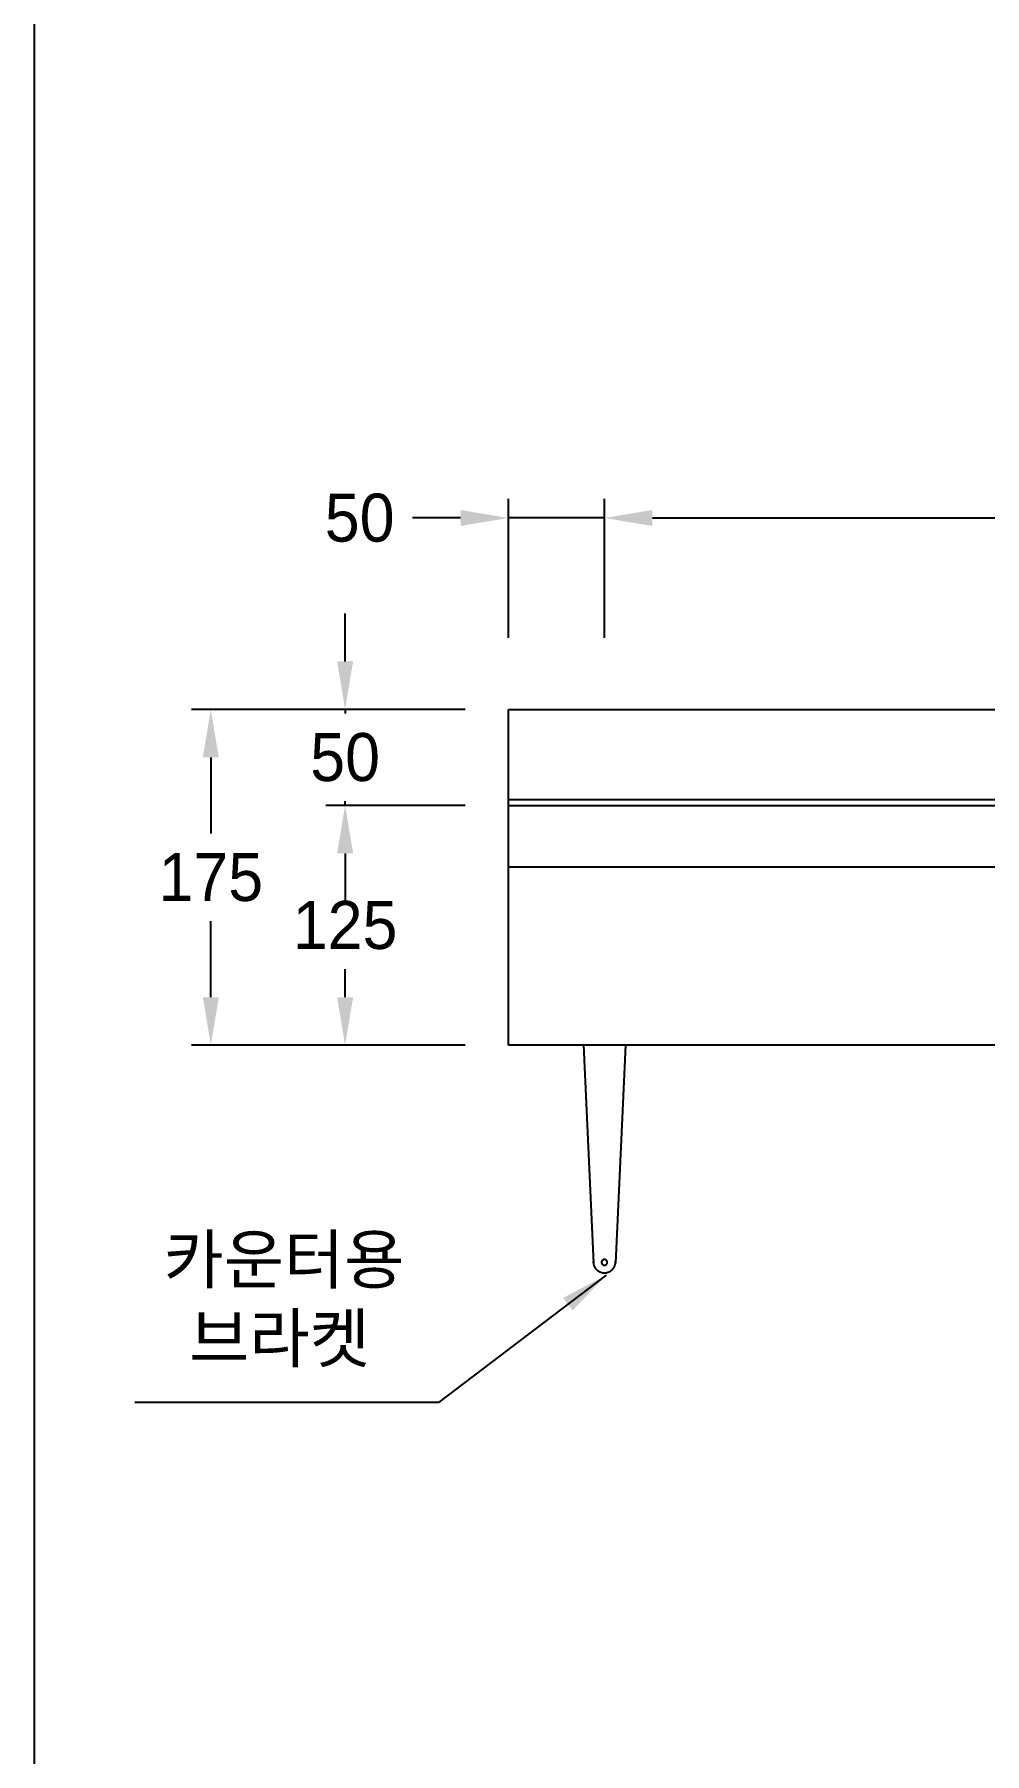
# Model space of a CAD drawing. Header units: millimetres. Extents: x 172273 to 179053, y 3729 to 6845.
# Drawn here: x 172273 to 172768, y 4221 to 5117 of the extents above; entities that cross this region are included whole.
import ezdxf

# ---------------------------------------------------------------- set-up
doc = ezdxf.new("R2010")
doc.units = ezdxf.units.MM
doc.header["$LTSCALE"] = 0.5
doc.header["$MEASUREMENT"] = 0
for name, color, linetype in [('TEXT', 7, 'Continuous'), ('내부선 및 부속', 4, 'Continuous'), ('도각라인', 7, 'Continuous'), ('외형선', 3, 'Continuous'), ('치수선', 7, 'Continuous')]:
    doc.layers.add(name, color=color, linetype=linetype)
doc.styles.add('____', font='')
doc.styles.add('타이틀', font='H2GTRM.TTF', dxfattribs={"height": 25})
doc.styles.get('____').set_extended_font_data('굴림')
doc.dimstyles.new('MSADIM', dxfattribs={"dimtxt": 35, "dimasz": 25, "dimexe": 10, "dimexo": 7.5, "dimgap": 0.09, "dimtad": 0, "dimtoh": 1, "dimdec": 0, "dimzin": 1, "dimdsep": 46, "dimtxsty": '____', "dimcen": 11.25, "dimadec": 0, "dimazin": 0, "dimtfac": 1, "dimtdec": 4, "dimtix": 1, "dimtmove": 0, "dimatfit": 3, "dimfxl": 1, "dimtolj": 1, "dimtzin": 1, "dimarcsym": 0})

# ---------------------------------------------------------------- blocks, each defined once
blk = doc.blocks.new('*D14')
at = {"layer": 'Defpoints', "color": 0, "linetype": 'Continuous', "transparency": 16777216}
for p in [(172569.71, 4864.79), (172519.71, 4794.79), (172569.71, 4794.79)]:
    blk.add_point(p, dxfattribs=at)
at = {"layer": '치수선', "color": 0, "linetype": 'Continuous', "lineweight": -2, "transparency": 16777216}
for p, q in [((172519.71, 4802.29), (172519.71, 4874.79)), ((172569.71, 4802.29), (172569.71, 4874.79)), ((172494.71, 4864.79), (172469.71, 4864.79)), ((172569.71, 4864.79), (172519.71, 4864.79)), ((172594.71, 4864.79), (172619.71, 4864.79))]:
    blk.add_line(p, q, dxfattribs=at)
at = {"layer": '치수선', "color": 0, "linetype": 'Continuous', "transparency": 16777216}
for points in [[(172494.71, 4868.95), (172494.71, 4860.62), (172519.71, 4864.79)], [(172594.71, 4868.95), (172594.71, 4860.62), (172569.71, 4864.79)]]:
    blk.add_solid(points, dxfattribs=at)
at = {"layer": '치수선', "color": 0, "linetype": 'Continuous', "transparency": 16777216, "insert": (172442.13, 4864.79), "char_height": 25, "attachment_point": 5, "style": '____'}
blk.add_mtext('\\A1;50', dxfattribs=at)
blk = doc.blocks.new('*D16')
at = {"layer": 'Defpoints', "color": 0, "linetype": 'Continuous', "transparency": 16777216}
for p in [(172434.55, 4765), (172504.55, 4765), (172504.55, 4715)]:
    blk.add_point(p, dxfattribs=at)
at = {"layer": '치수선', "color": 0, "linetype": 'Continuous', "lineweight": -2, "transparency": 16777216}
for p, q in [((172434.55, 4790), (172434.55, 4815)), ((172497.05, 4765), (172424.55, 4765)), ((172434.55, 4765), (172434.55, 4762.82)), ((172497.05, 4715), (172424.55, 4715)), ((172434.55, 4715), (172434.55, 4717.18)), ((172434.55, 4690), (172434.55, 4665))]:
    blk.add_line(p, q, dxfattribs=at)
at = {"layer": '치수선', "color": 0, "linetype": 'Continuous', "transparency": 16777216}
for points in [[(172430.38, 4790), (172438.72, 4790), (172434.55, 4765)], [(172430.38, 4690), (172438.72, 4690), (172434.55, 4715)]]:
    blk.add_solid(points, dxfattribs=at)
at = {"layer": '치수선', "color": 0, "linetype": 'Continuous', "transparency": 16777216, "insert": (172434.55, 4740), "char_height": 25, "attachment_point": 5, "style": '____'}
blk.add_mtext('\\A1;50', dxfattribs=at)
blk = doc.blocks.new('*D17')
at = {"layer": 'Defpoints', "color": 0, "linetype": 'Continuous', "transparency": 16777216}
for p in [(172504.55, 4715), (172434.55, 4590), (172504.55, 4590)]:
    blk.add_point(p, dxfattribs=at)
at = {"layer": '치수선', "color": 0, "linetype": 'Continuous', "lineweight": -2, "transparency": 16777216}
for p, q in [((172497.05, 4715), (172424.55, 4715)), ((172434.55, 4690), (172434.55, 4675.35)), ((172434.55, 4615), (172434.55, 4629.65)), ((172497.05, 4590), (172424.55, 4590))]:
    blk.add_line(p, q, dxfattribs=at)
at = {"layer": '치수선', "color": 0, "linetype": 'Continuous', "transparency": 16777216}
for points in [[(172430.38, 4690), (172438.72, 4690), (172434.55, 4715)], [(172430.38, 4615), (172438.72, 4615), (172434.55, 4590)]]:
    blk.add_solid(points, dxfattribs=at)
at = {"layer": '치수선', "color": 0, "linetype": 'Continuous', "transparency": 16777216, "insert": (172434.55, 4652.5), "char_height": 25, "attachment_point": 5, "style": '____'}
blk.add_mtext('\\A1;125', dxfattribs=at)
blk = doc.blocks.new('*D18')
at = {"layer": 'Defpoints', "color": 0, "linetype": 'Continuous', "transparency": 16777216}
for p in [(172364.55, 4765), (172504.55, 4765), (172504.55, 4590)]:
    blk.add_point(p, dxfattribs=at)
at = {"layer": '치수선', "color": 0, "linetype": 'Continuous', "lineweight": -2, "transparency": 16777216}
for p, q in [((172497.05, 4765), (172354.55, 4765)), ((172364.55, 4740), (172364.55, 4700.35)), ((172364.55, 4615), (172364.55, 4654.65)), ((172497.05, 4590), (172354.55, 4590))]:
    blk.add_line(p, q, dxfattribs=at)
at = {"layer": '치수선', "color": 0, "linetype": 'Continuous', "transparency": 16777216}
for points in [[(172360.38, 4740), (172368.72, 4740), (172364.55, 4765)], [(172360.38, 4615), (172368.72, 4615), (172364.55, 4590)]]:
    blk.add_solid(points, dxfattribs=at)
at = {"layer": '치수선', "color": 0, "linetype": 'Continuous', "transparency": 16777216, "insert": (172364.55, 4677.5), "char_height": 25, "attachment_point": 5, "style": '____'}
blk.add_mtext('\\A1;175', dxfattribs=at)
blk = doc.blocks.new('*D20')
at = {"layer": 'Defpoints', "color": 0, "linetype": 'Continuous', "transparency": 16777216}
for p in [(173304.86, 4864.79), (172569.71, 4794.79), (173304.86, 4794.79)]:
    blk.add_point(p, dxfattribs=at)
at = {"layer": '치수선', "color": 0, "linetype": 'Continuous', "lineweight": -2, "transparency": 16777216}
for p, q in [((172569.71, 4802.29), (172569.71, 4874.79)), ((173304.86, 4802.29), (173304.86, 4874.79)), ((172594.71, 4864.79), (172900.14, 4864.79)), ((173279.86, 4864.79), (172974.43, 4864.79))]:
    blk.add_line(p, q, dxfattribs=at)
at = {"layer": '치수선', "color": 0, "linetype": 'Continuous', "transparency": 16777216}
for points in [[(172594.71, 4868.95), (172594.71, 4860.62), (172569.71, 4864.79)], [(173279.86, 4868.95), (173279.86, 4860.62), (173304.86, 4864.79)]]:
    blk.add_solid(points, dxfattribs=at)
at = {"layer": '치수선', "color": 0, "linetype": 'Continuous', "transparency": 16777216, "insert": (172937.29, 4864.79), "char_height": 25, "attachment_point": 5, "style": '____'}
blk.add_mtext('\\A1;735', dxfattribs=at)

msp = doc.modelspace()

# ---------------------------------------------------------------- linework, layer by layer
at = {"layer": '내부선 및 부속', "linetype": 'Continuous'}
for points in [[(172558.73, 4590), (172563.94, 4476.43)], [(172580.69, 4590), (172575.48, 4476.42)], [(172563.89, 4477.49), (172563.89, 4477.35), (172563.89, 4477.21), (172563.89, 4477.06), (172563.89, 4476.92), (172563.9, 4476.77), (172563.92, 4476.62), (172563.93, 4476.48), (172563.96, 4476.33), (172563.98, 4476.19), (172564.01, 4476.04), (172564.04, 4475.9), (172564.08, 4475.75), (172564.12, 4475.61), (172564.16, 4475.47), (172564.21, 4475.32), (172564.26, 4475.18), (172564.31, 4475.04), (172564.37, 4474.91), (172564.43, 4474.77), (172564.49, 4474.64), (172564.56, 4474.5), (172564.63, 4474.37), (172564.71, 4474.25), (172564.78, 4474.12), (172564.86, 4474), (172564.95, 4473.87), (172565.03, 4473.76), (172565.12, 4473.64), (172565.21, 4473.53), (172565.31, 4473.42), (172565.4, 4473.31), (172565.5, 4473.2), (172565.6, 4473.1), (172565.7, 4473), (172565.81, 4472.9), (172565.92, 4472.81), (172566.03, 4472.71), (172566.15, 4472.62), (172566.26, 4472.53), (172566.38, 4472.45), (172566.51, 4472.36), (172566.63, 4472.28), (172566.76, 4472.21), (172566.89, 4472.13), (172567.02, 4472.06), (172567.15, 4472), (172567.29, 4471.93), (172567.42, 4471.87), (172567.56, 4471.81), (172567.7, 4471.76), (172567.84, 4471.71), (172567.98, 4471.67), (172568.12, 4471.62), (172568.27, 4471.58), (172568.41, 4471.55), (172568.56, 4471.52), (172568.7, 4471.49), (172568.85, 4471.47), (172568.99, 4471.45), (172569.14, 4471.43), (172569.28, 4471.42), (172569.42, 4471.41), (172569.57, 4471.4), (172569.71, 4471.4), (172569.86, 4471.4), (172570, 4471.41), (172570.14, 4471.42), (172570.29, 4471.43), (172570.43, 4471.45), (172570.58, 4471.47), (172570.72, 4471.49), (172570.87, 4471.52), (172571.01, 4471.55), (172571.16, 4471.59), (172571.3, 4471.62), (172571.44, 4471.67), (172571.59, 4471.71), (172571.73, 4471.76), (172571.87, 4471.82), (172572, 4471.87), (172572.14, 4471.93), (172572.27, 4472), (172572.41, 4472.07), (172572.54, 4472.14), (172572.67, 4472.21), (172572.79, 4472.29), (172572.92, 4472.37), (172573.04, 4472.45), (172573.16, 4472.54), (172573.28, 4472.62), (172573.39, 4472.72), (172573.5, 4472.81), (172573.61, 4472.91), (172573.72, 4473), (172573.82, 4473.1), (172573.92, 4473.21), (172574.02, 4473.31), (172574.12, 4473.42), (172574.21, 4473.53), (172574.3, 4473.64), (172574.39, 4473.76), (172574.48, 4473.88), (172574.56, 4474), (172574.64, 4474.12), (172574.72, 4474.25), (172574.79, 4474.38), (172574.86, 4474.51), (172574.93, 4474.64), (172574.99, 4474.78), (172575.05, 4474.91), (172575.11, 4475.05), (172575.16, 4475.19), (172575.22, 4475.33), (172575.26, 4475.47), (172575.31, 4475.61), (172575.34, 4475.76), (172575.38, 4475.9), (172575.41, 4476.05), (172575.44, 4476.19), (172575.46, 4476.34), (172575.49, 4476.48), (172575.5, 4476.63), (172575.52, 4476.78), (172575.52, 4476.92), (172575.53, 4477.07), (172575.53, 4477.21), (172575.53, 4477.36), (172575.53, 4477.5)], [(172571.21, 4476.84), (172571.21, 4476.87), (172571.2, 4476.91), (172571.2, 4476.94), (172571.2, 4476.97), (172571.2, 4477.01), (172571.19, 4477.04), (172571.19, 4477.08), (172571.18, 4477.11), (172571.17, 4477.15), (172571.17, 4477.18), (172571.16, 4477.22), (172571.15, 4477.25), (172571.14, 4477.29), (172571.13, 4477.32), (172571.11, 4477.36), (172571.1, 4477.39), (172571.09, 4477.43), (172571.07, 4477.46), (172571.06, 4477.49), (172571.04, 4477.53), (172571.02, 4477.56), (172571, 4477.59), (172570.98, 4477.63), (172570.96, 4477.66), (172570.94, 4477.69), (172570.92, 4477.72), (172570.9, 4477.75), (172570.87, 4477.78), (172570.85, 4477.81), (172570.82, 4477.84), (172570.79, 4477.87), (172570.77, 4477.9), (172570.74, 4477.93), (172570.71, 4477.95), (172570.68, 4477.98), (172570.65, 4478), (172570.62, 4478.03), (172570.59, 4478.05), (172570.56, 4478.07), (172570.53, 4478.09), (172570.5, 4478.11), (172570.46, 4478.13), (172570.43, 4478.15), (172570.4, 4478.17), (172570.36, 4478.19), (172570.33, 4478.2), (172570.29, 4478.22), (172570.26, 4478.23), (172570.23, 4478.25), (172570.19, 4478.26), (172570.16, 4478.27), (172570.12, 4478.28), (172570.09, 4478.29), (172570.05, 4478.3), (172570.02, 4478.31), (172569.98, 4478.31), (172569.95, 4478.32), (172569.91, 4478.32), (172569.88, 4478.33), (172569.84, 4478.33), (172569.81, 4478.33), (172569.78, 4478.34), (172569.74, 4478.34), (172569.71, 4478.34), (172569.68, 4478.34), (172569.64, 4478.34), (172569.61, 4478.33), (172569.57, 4478.33), (172569.54, 4478.33), (172569.51, 4478.32), (172569.47, 4478.32), (172569.44, 4478.31), (172569.4, 4478.31), (172569.37, 4478.3), (172569.33, 4478.29), (172569.3, 4478.28), (172569.26, 4478.27), (172569.23, 4478.26), (172569.19, 4478.25), (172569.16, 4478.23), (172569.12, 4478.22), (172569.09, 4478.2), (172569.06, 4478.19), (172569.02, 4478.17), (172568.99, 4478.15), (172568.95, 4478.13), (172568.92, 4478.11), (172568.89, 4478.09), (172568.86, 4478.07), (172568.83, 4478.05), (172568.8, 4478.03), (172568.77, 4478), (172568.74, 4477.98), (172568.71, 4477.95), (172568.68, 4477.93), (172568.65, 4477.9), (172568.62, 4477.87), (172568.6, 4477.84), (172568.57, 4477.81), (172568.55, 4477.78), (172568.52, 4477.75), (172568.5, 4477.72), (172568.48, 4477.69), (172568.46, 4477.66), (172568.44, 4477.63), (172568.42, 4477.59), (172568.4, 4477.56), (172568.38, 4477.53), (172568.36, 4477.49), (172568.35, 4477.46), (172568.33, 4477.43), (172568.32, 4477.39), (172568.3, 4477.36), (172568.29, 4477.32), (172568.28, 4477.29), (172568.27, 4477.25), (172568.26, 4477.22), (172568.25, 4477.18), (172568.24, 4477.15), (172568.24, 4477.11), (172568.23, 4477.08), (172568.23, 4477.04), (172568.22, 4477.01), (172568.22, 4476.97), (172568.22, 4476.94), (172568.21, 4476.91), (172568.21, 4476.87), (172568.21, 4476.84), (172568.21, 4476.81), (172568.21, 4476.77), (172568.22, 4476.74), (172568.22, 4476.71), (172568.22, 4476.67), (172568.23, 4476.64), (172568.23, 4476.6), (172568.24, 4476.57), (172568.24, 4476.53), (172568.25, 4476.5), (172568.26, 4476.46), (172568.27, 4476.43), (172568.28, 4476.39), (172568.29, 4476.36), (172568.3, 4476.32), (172568.32, 4476.29), (172568.33, 4476.25), (172568.35, 4476.22), (172568.36, 4476.19), (172568.38, 4476.15), (172568.4, 4476.12), (172568.42, 4476.09), (172568.44, 4476.05), (172568.46, 4476.02), (172568.48, 4475.99), (172568.5, 4475.96), (172568.52, 4475.93), (172568.55, 4475.9), (172568.57, 4475.87), (172568.6, 4475.84), (172568.62, 4475.81), (172568.65, 4475.78), (172568.68, 4475.75), (172568.71, 4475.73), (172568.74, 4475.7), (172568.77, 4475.68), (172568.8, 4475.65), (172568.83, 4475.63), (172568.86, 4475.61), (172568.89, 4475.59), (172568.92, 4475.57), (172568.95, 4475.55), (172568.99, 4475.53), (172569.02, 4475.51), (172569.06, 4475.49), (172569.09, 4475.48), (172569.12, 4475.46), (172569.16, 4475.45), (172569.19, 4475.43), (172569.23, 4475.42), (172569.26, 4475.41), (172569.3, 4475.4), (172569.33, 4475.39), (172569.37, 4475.38), (172569.4, 4475.37), (172569.44, 4475.37), (172569.47, 4475.36), (172569.51, 4475.36), (172569.54, 4475.35), (172569.57, 4475.35), (172569.61, 4475.35), (172569.64, 4475.34), (172569.68, 4475.34), (172569.71, 4475.34), (172569.74, 4475.34), (172569.78, 4475.34), (172569.81, 4475.35), (172569.84, 4475.35), (172569.88, 4475.35), (172569.91, 4475.36), (172569.95, 4475.36), (172569.98, 4475.37), (172570.02, 4475.37), (172570.05, 4475.38), (172570.09, 4475.39), (172570.12, 4475.4), (172570.16, 4475.41), (172570.19, 4475.42), (172570.23, 4475.43), (172570.26, 4475.45), (172570.29, 4475.46), (172570.33, 4475.48), (172570.36, 4475.49), (172570.4, 4475.51), (172570.43, 4475.53), (172570.46, 4475.55), (172570.5, 4475.57), (172570.53, 4475.59), (172570.56, 4475.61), (172570.59, 4475.63), (172570.62, 4475.65), (172570.65, 4475.68), (172570.68, 4475.7), (172570.71, 4475.73), (172570.74, 4475.75), (172570.77, 4475.78), (172570.79, 4475.81), (172570.82, 4475.84), (172570.85, 4475.87), (172570.87, 4475.9), (172570.9, 4475.93), (172570.92, 4475.96), (172570.94, 4475.99), (172570.96, 4476.02), (172570.98, 4476.05), (172571, 4476.09), (172571.02, 4476.12), (172571.04, 4476.15), (172571.06, 4476.19), (172571.07, 4476.22), (172571.09, 4476.25), (172571.1, 4476.29), (172571.11, 4476.32), (172571.13, 4476.36), (172571.14, 4476.39), (172571.15, 4476.43), (172571.16, 4476.46), (172571.17, 4476.5), (172571.17, 4476.53), (172571.18, 4476.57), (172571.19, 4476.6), (172571.19, 4476.64), (172571.2, 4476.67), (172571.2, 4476.71), (172571.2, 4476.74), (172571.2, 4476.77), (172571.21, 4476.81), (172571.21, 4476.84)]]:
    msp.add_lwpolyline(points, dxfattribs=at)
at = {"layer": '도각라인', "color": 7}
msp.add_line((172272.59, 3809.3), (172272.59, 6845.3), dxfattribs=at)
at = {"layer": '외형선', "linetype": 'Continuous'}
for points in [[(172519.71, 4590), (172519.71, 4765)], [(172519.71, 4765), (172905.95, 4765)], [(172519.71, 4718), (173369.57, 4718)], [(172519.71, 4715), (173369.57, 4715)], [(172519.71, 4683), (173369.57, 4683)], [(173369.57, 4590), (172519.71, 4590)]]:
    msp.add_lwpolyline(points, dxfattribs=at)

# ---------------------------------------------------------------- texts
at = {"layer": 'TEXT', "char_height": 25, "width": 248.9925, "attachment_point": 1, "line_spacing_factor": 0.963855, "style": '타이틀'}
for s, insert in [('\\A1;카운터용', (172339.94, 4490.9)), ('\\A1;브라켓', (172353.3, 4449.8))]:
    msp.add_mtext(s, dxfattribs=dict(at, insert=insert))

# ---------------------------------------------------------------- dimensions: what is measured, and where the dimension line sits
at = {"layer": '치수선', "linetype": 'Continuous'}
dim = msp.add_linear_dim(base=(172569.71, 4864.79), p1=(172519.71, 4794.79), p2=(172569.71, 4794.79), dimstyle='MSADIM', override={"dimtxt": 25, "dimgap": 10, "dimtih": 1}, dxfattribs=at)
dim.commit()
dim.dimension.update_dxf_attribs({"geometry": '*D14', "text_midpoint": (172442.13, 4864.79), "dimtype": 160})
dim = msp.add_linear_dim(base=(173304.86, 4864.79), p1=(172569.71, 4794.79), p2=(173304.86, 4794.79), dimstyle='MSADIM', override={"dimtxt": 25, "dimgap": 10, "dimtih": 1}, dxfattribs=at)
dim.commit()
dim.dimension.update_dxf_attribs({"geometry": '*D20', "text_midpoint": (172937.29, 4864.79)})
for base, p1, p2, picture, middle in [((172434.55, 4765), (172504.55, 4715), (172504.55, 4765), '*D16', (172434.55, 4740)), ((172364.55, 4765), (172504.55, 4590), (172504.55, 4765), '*D18', (172364.55, 4677.5)), ((172434.55, 4590), (172504.55, 4715), (172504.55, 4590), '*D17', (172434.55, 4652.5))]:
    dim = msp.add_linear_dim(base=base, p1=p1, p2=p2, angle=90, dimstyle='MSADIM', override={"dimtxt": 25, "dimgap": 10, "dimtih": 1}, dxfattribs=at)
    dim.commit()
    dim.dimension.update_dxf_attribs({"geometry": picture, "text_midpoint": middle})

# ---------------------------------------------------------------- leaders
at = {"layer": '치수선'}
msp.add_leader([(172570.56, 4470.17), (172483.31, 4403.9), (172325.01, 4403.86)], dimstyle='MSADIM', dxfattribs=at)

doc.saveas('drawing.dxf')
